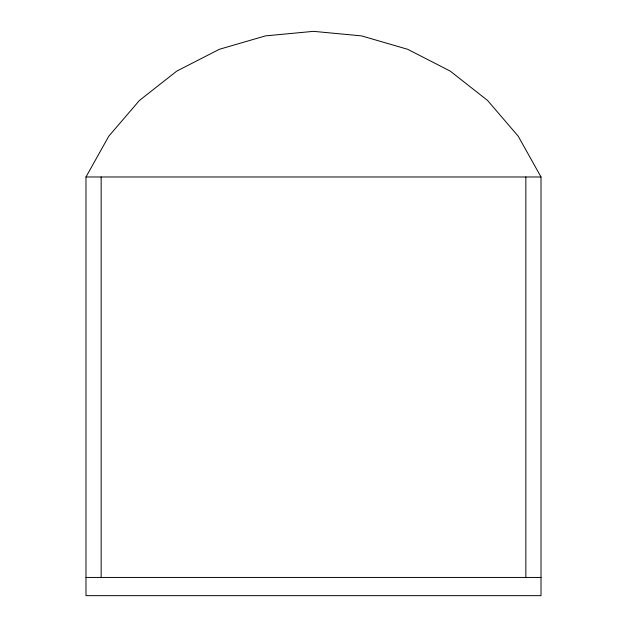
<?xml version="1.0" encoding="UTF-8"?>
<svg xmlns="http://www.w3.org/2000/svg" width="627" height="627" viewBox="0 0 627 627"><rect width="100%" height="100%" fill="white"/><g stroke="black" fill="none" stroke-linecap="round" stroke-linejoin="round"><path stroke-width="0.94" d="M85.985 176.979L108.8 136.177L139.46 100.43L176.783 71.094L219.332 49.298L265.495 35.88L313.5 31.35L361.505 35.88L407.668 49.298L450.217 71.094L487.54 100.43L518.2 136.177L541.015 176.979L541.015 595.65L85.985 595.65L85.985 176.979L541.015 176.979M85.985 577.443L541.015 577.443M525.849 176.979L525.849 577.443M101.151 176.979L101.151 577.443"/></g></svg>
